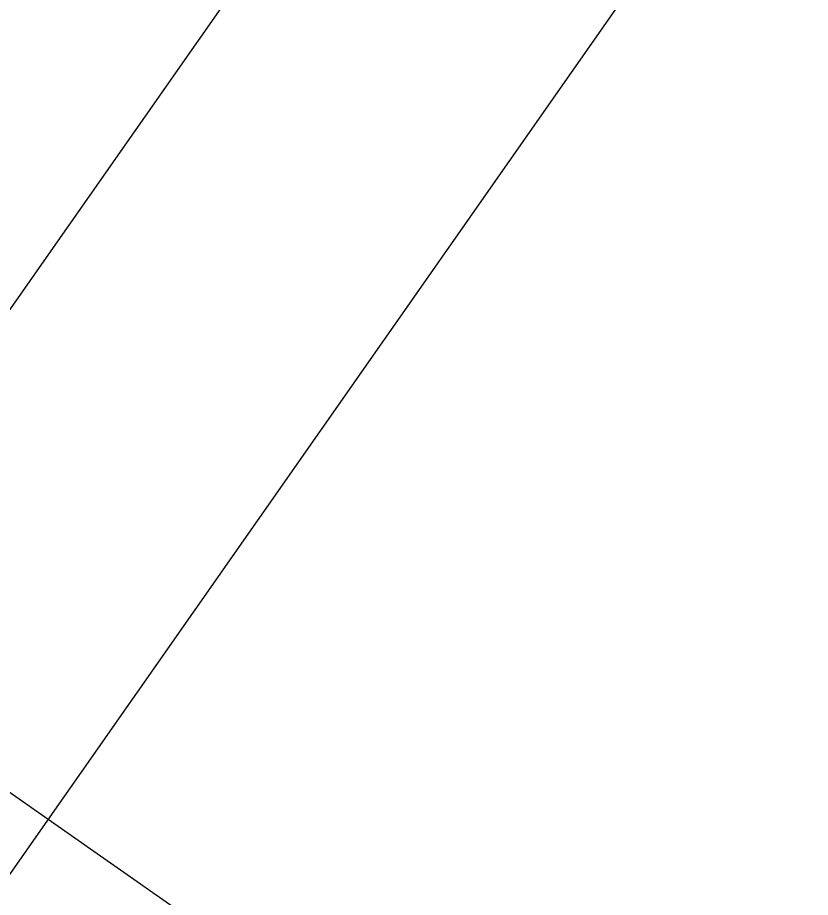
# Model space of a CAD drawing. Header units: inches. Extents: x 36473197 to 36486087, y 3899343 to 3911260.
# Drawn here: x 36474091 to 36474179.1, y 3906179.6 to 3906277.4 of the extents above; entities that cross this region are included whole.
import ezdxf

# ---------------------------------------------------------------- set-up
doc = ezdxf.new("R2010")
doc.units = ezdxf.units.IN
doc.header["$MEASUREMENT"] = 0
doc.layers.get('0').update_dxf_attribs({"lineweight": 0})
doc.layers.add('图例区', color=7, linetype='Continuous', lineweight=0)
doc.styles.add('宋体', font='SIMSUN.TTC')

msp = doc.modelspace()

# ---------------------------------------------------------------- linework, layer by layer
at = {"lineweight": 15, "flags": 128}
for points in [[(36474774.446, 3907159.513), (36473810.265, 3905782.567)], [(36474728.284, 3907156.353), (36473780.775, 3905803.217)], [(36473944.512, 3906293.329), (36473983.831, 3906265.797), (36474045.267, 3906222.778), (36474133.042, 3906161.315)]]:
    msp.add_lwpolyline(points, dxfattribs=at)

# ---------------------------------------------------------------- texts
at = {"layer": '图例区', "insert": (36474258.841, 3906868.629), "char_height": 4.5, "width": 7.51239, "attachment_point": 1, "rotation": 324.99908, "style": '宋体'}
msp.add_mtext('中\\P\\P\\P\\P\\P\\P\\P\\P\\P\\P\\P\\P\\P\\P\\P\\P\\P\\P\\P\\P\\P\\P\\P\\P\\P\\P\\P\\P\\P\\P\\P\\P\\P\\P\\P\\P\\P\\P\\P\\P\\P\\P\\P\\P\\P\\P\\P\\P\\P\\P\\P\\P\\P\\P\\P\\P\\P\\P\\P\\P\\P\\P\\P生\\P\\P\\P\\P\\P\\P\\P\\P\\P\\P\\P\\P\\P\\P\\P\\P\\P\\P\\P\\P\\P\\P\\P\\P\\P\\P\\P\\P\\P\\P\\P\\P\\P\\P\\P\\P\\P\\P\\P\\P\\P\\P\\P\\P\\P\\P\\P\\P\\P\\P\\P\\P\\P\\P\\P\\P\\P\\P\\P\\P\\P\\P\\P\\P\\P\\P\\P\\P\\P\\P\\P\\P\\P\\P\\P\\P\\P\\P\\P\\P界\\P', dxfattribs=at)

doc.saveas('drawing.dxf')
